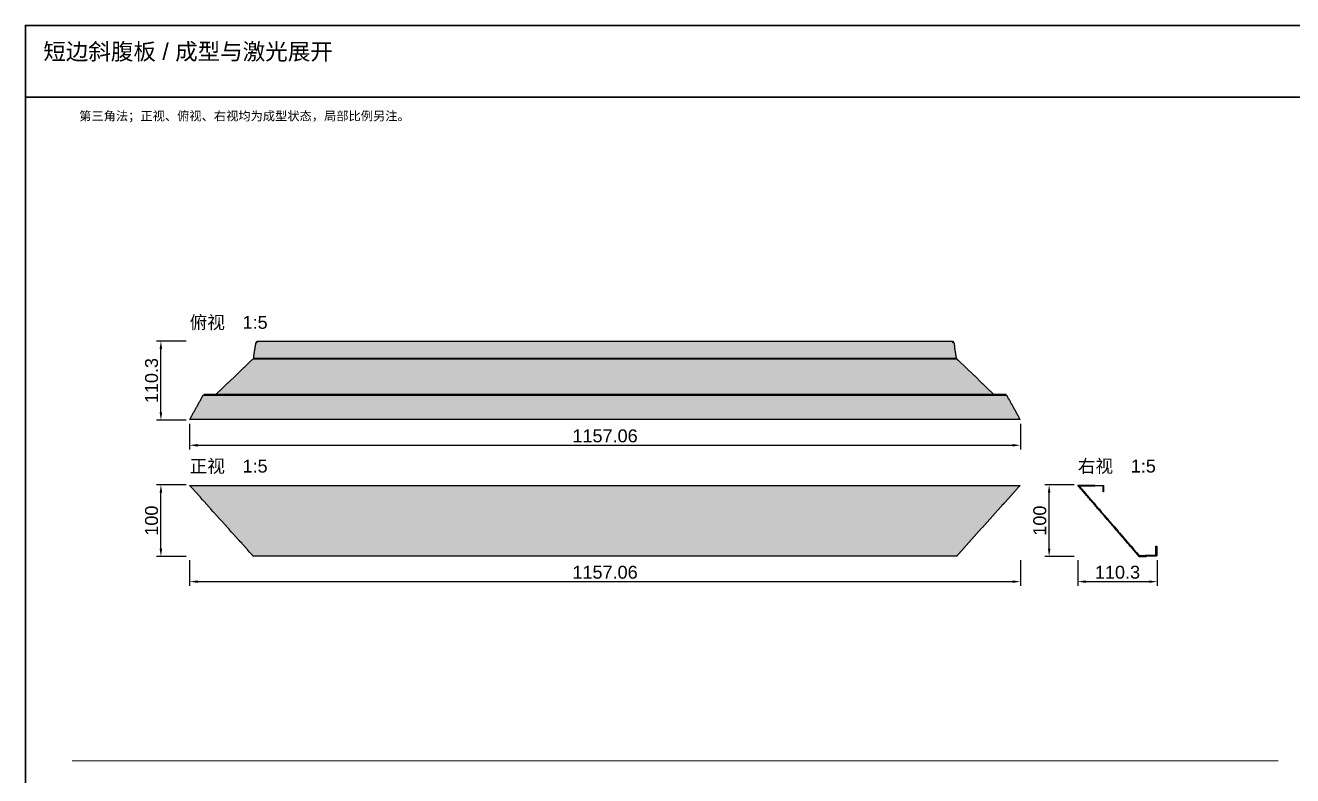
# Model space of a CAD drawing. Header units: millimetres. Extents: x 5 to 252589, y 5 to 415.
# Drawn here: x 96005 to 96358, y 205.9 to 415 of the extents above; entities that cross this region are included whole.
import ezdxf

# ---------------------------------------------------------------- set-up
doc = ezdxf.new("R2010")
doc.units = ezdxf.units.MM
for name, color, linetype, lineweight in [('DIM', 7, 'Continuous', 13), ('FRAME', 7, 'Continuous', 35), ('HATCH', 8, 'Continuous', 9), ('NOTE', 7, 'Continuous', 18), ('OUTLINE', 7, 'Continuous', 25)]:
    doc.layers.add(name, color=color, linetype=linetype, lineweight=lineweight)
doc.styles.add('CN', font='Arial Unicode.ttf')
doc.dimstyles.new('V5', dxfattribs={"dimtxt": 3.6, "dimasz": 2.2, "dimexe": 1.2, "dimexo": 1, "dimgap": 0.8, "dimtad": 1, "dimlfac": 5, "dimdsep": 46, "dimtxsty": 'CN', "dimcen": 2.5, "dimclrd": 7, "dimclre": 7, "dimclrt": 7, "dimazin": 3, "dimtfac": 1, "dimtmove": 0, "dimatfit": 3})

msp = doc.modelspace()

# ---------------------------------------------------------------- hatches: boundary and pattern name
at = {"layer": 'HATCH', "true_color": 0x627d89}
for points in [[(96068.59749, 322.13667), (96068.59749, 322.55333), (96068.68082, 322.63667), (96068.68082, 323.13667), (96068.76416, 323.22), (96068.76416, 323.72), (96068.84749, 323.80333), (96068.84749, 324.30333), (96068.93082, 324.38667), (96068.93082, 324.80333), (96069.01416, 324.88667), (96069.01416, 325.38667), (96069.09749, 325.47), (96069.09749, 325.97), (96069.18082, 326.05333), (96069.18082, 326.55333), (96069.26416, 326.63667), (96069.51416, 326.63667), (96069.59749, 326.72), (96069.59749, 326.97), (96263.26416, 326.97), (96263.26416, 326.72), (96263.34749, 326.63667), (96263.59749, 326.63667), (96263.59749, 326.55333), (96263.68082, 326.47), (96263.68082, 325.97), (96263.76416, 325.88667), (96263.76416, 325.47), (96263.84749, 325.38667), (96263.84749, 324.88667), (96263.93082, 324.80333), (96263.93082, 324.30333), (96264.01416, 324.22), (96264.01416, 323.80333), (96264.09749, 323.72), (96264.09749, 323.22), (96264.18082, 323.13667), (96264.18082, 322.63667), (96264.26416, 322.55333), (96264.26416, 322.13667)], [(96050.76416, 305.13667), (96050.84749, 305.22), (96050.93082, 305.47), (96051.09749, 305.63667), (96051.09749, 305.72), (96051.18082, 305.80333), (96051.18082, 305.88667), (96051.26416, 305.97), (96051.26416, 306.05333), (96051.34749, 306.13667), (96051.43082, 306.38667), (96051.59749, 306.55333), (96051.59749, 306.63667), (96051.68082, 306.72), (96051.68082, 306.80333), (96051.76416, 306.88667), (96051.84749, 307.13667), (96052.01416, 307.30333), (96052.01416, 307.38667), (96052.09749, 307.47), (96052.09749, 307.55333), (96052.18082, 307.63667), (96052.26416, 307.88667), (96052.43082, 308.05333), (96052.43082, 308.13667), (96052.51416, 308.22), (96052.51416, 308.30333), (96052.59749, 308.38667), (96052.68082, 308.63667), (96052.84749, 308.80333), (96052.84749, 308.88667), (96052.93082, 308.97), (96052.93082, 309.05333), (96053.01416, 309.13667), (96053.01416, 309.22), (96053.09749, 309.30333), (96053.18082, 309.55333), (96053.34749, 309.72), (96053.34749, 309.80333), (96053.43082, 309.88667), (96053.43082, 309.97), (96053.51416, 310.05333), (96053.59749, 310.30333), (96053.76416, 310.47), (96053.76416, 310.55333), (96053.84749, 310.63667), (96053.84749, 310.72), (96053.93082, 310.80333), (96054.01416, 311.05333), (96054.18082, 311.22), (96054.18082, 311.30333), (96054.26416, 311.38667), (96054.26416, 311.47), (96054.34749, 311.55333), (96054.43082, 311.80333), (96054.59749, 311.97), (96278.26416, 311.97), (96278.43082, 311.80333), (96278.43082, 311.72), (96278.51416, 311.63667), (96278.51416, 311.55333), (96278.59749, 311.47), (96278.59749, 311.38667), (96278.68082, 311.30333), (96278.76416, 311.05333), (96278.93082, 310.88667), (96278.93082, 310.80333), (96279.01416, 310.72), (96279.01416, 310.63667), (96279.09749, 310.55333), (96279.18082, 310.30333), (96279.34749, 310.13667), (96279.34749, 310.05333), (96279.43082, 309.97), (96279.43082, 309.88667), (96279.51416, 309.80333), (96279.59749, 309.55333), (96279.76416, 309.38667), (96279.76416, 309.30333), (96279.84749, 309.22), (96279.84749, 309.13667), (96279.93082, 309.05333), (96280.01416, 308.80333), (96280.18082, 308.63667), (96280.18082, 308.55333), (96280.26416, 308.47), (96280.26416, 308.38667), (96280.34749, 308.30333), (96280.43082, 308.05333), (96280.59749, 307.88667), (96280.59749, 307.80333), (96280.68082, 307.72), (96280.68082, 307.63667), (96280.76416, 307.55333), (96280.76416, 307.47), (96280.84749, 307.38667), (96280.93082, 307.13667), (96281.09749, 306.97), (96281.09749, 306.88667), (96281.18082, 306.80333), (96281.18082, 306.72), (96281.26416, 306.63667), (96281.34749, 306.38667), (96281.51416, 306.22), (96281.51416, 306.13667), (96281.59749, 306.05333), (96281.59749, 305.97), (96281.68082, 305.88667), (96281.76416, 305.63667), (96281.93082, 305.47), (96281.93082, 305.38667), (96282.09749, 305.13667)]]:
    msp.add_hatch(color=145, dxfattribs=at).paths.add_polyline_path(points)
at = {"layer": 'HATCH', "true_color": 0x58707b}
for points in [[(96069.26416, 326.72), (96069.34749, 326.80333), (96069.43082, 326.80333), (96069.43082, 326.72)], [(96263.34749, 326.72), (96263.43082, 326.80333), (96263.51416, 326.80333), (96263.59749, 326.72)], [(96054.68082, 312.13667), (96058.09749, 312.13667), (96059.18082, 313.22), (96059.26416, 313.22), (96061.43082, 315.38667), (96061.51416, 315.38667), (96063.68082, 317.55333), (96063.76416, 317.55333), (96065.84749, 319.63667), (96065.93082, 319.63667), (96068.09749, 321.80333), (96068.18082, 321.80333), (96068.43082, 322.05333), (96264.43082, 322.05333), (96264.76416, 321.72), (96264.84749, 321.72), (96267.01416, 319.55333), (96267.09749, 319.55333), (96269.26416, 317.38667), (96269.34749, 317.38667), (96271.51416, 315.22), (96271.59749, 315.22), (96273.68082, 313.13667), (96273.76416, 313.13667), (96274.76416, 312.13667), (96278.18082, 312.13667)], [(96050.84749, 286.63667), (96050.84749, 286.72), (96282.01416, 286.72), (96282.01416, 286.63667), (96280.51416, 285.05333), (96280.51416, 284.97), (96279.84749, 284.30333), (96279.84749, 284.22), (96279.09749, 283.47), (96279.09749, 283.38667), (96277.59749, 281.80333), (96277.59749, 281.72), (96276.93082, 281.05333), (96276.93082, 280.97), (96276.18082, 280.22), (96276.18082, 280.13667), (96274.68082, 278.55333), (96274.68082, 278.47), (96274.01416, 277.80333), (96274.01416, 277.72), (96272.51416, 276.13667), (96272.51416, 276.05333), (96271.84749, 275.38667), (96271.84749, 275.30333), (96271.09749, 274.55333), (96271.09749, 274.47), (96269.59749, 272.88667), (96269.59749, 272.80333), (96268.93082, 272.13667), (96268.93082, 272.05333), (96268.18082, 271.30333), (96268.18082, 271.22), (96267.43082, 270.47), (96267.43082, 270.38667), (96266.68082, 269.63667), (96266.68082, 269.55333), (96266.01416, 268.88667), (96266.01416, 268.80333), (96265.26416, 268.05333), (96265.26416, 267.97), (96264.51416, 267.22), (96264.51416, 267.13667), (96264.43082, 267.05333), (96068.43082, 267.05333), (96068.26416, 267.22), (96068.26416, 267.30333), (96067.51416, 268.05333), (96067.51416, 268.13667), (96066.84749, 268.80333), (96066.84749, 268.88667), (96066.09749, 269.63667), (96066.09749, 269.72), (96065.34749, 270.47), (96065.34749, 270.55333), (96064.68082, 271.22), (96064.68082, 271.30333), (96063.93082, 272.05333), (96063.93082, 272.13667), (96062.43082, 273.72), (96062.43082, 273.80333), (96061.76416, 274.47), (96061.76416, 274.55333), (96061.01416, 275.30333), (96061.01416, 275.38667), (96059.51416, 276.97), (96059.51416, 277.05333), (96058.84749, 277.72), (96058.84749, 277.80333), (96057.34749, 279.38667), (96057.34749, 279.47), (96056.68082, 280.13667), (96056.68082, 280.22), (96055.93082, 280.97), (96055.93082, 281.05333), (96054.43082, 282.63667), (96054.43082, 282.72), (96053.76416, 283.38667), (96053.76416, 283.47), (96053.01416, 284.22), (96053.01416, 284.30333), (96052.26416, 285.05333), (96052.26416, 285.13667), (96051.51416, 285.88667), (96051.51416, 285.97)], [(96305.17584, 284.97), (96305.17584, 286.63667), (96305.25918, 286.72), (96305.34251, 286.72), (96305.34251, 284.97)], [(96320.17584, 267.13667), (96319.92584, 267.30333), (96319.92584, 269.88667), (96320.17584, 269.88667)]]:
    msp.add_hatch(color=147, dxfattribs=at).paths.add_polyline_path(points)
at = {"layer": 'HATCH', "true_color": 0x5b747e}
for points in [[(96263.34749, 326.80333), (96263.34749, 326.97), (96263.43082, 326.88667)], [(96299.09251, 286.63667), (96302.92584, 286.63667), (96303.00918, 286.72), (96305.09251, 286.72), (96305.00918, 286.63667)], [(96315.25918, 267.05333), (96316.84251, 267.05333), (96316.92584, 267.13667), (96319.59251, 267.13667), (96319.67584, 267.22), (96319.84251, 267.22), (96320.00918, 267.05333), (96320.09251, 267.13667), (96320.17584, 267.05333), (96320.09251, 267.13667), (96320.00918, 267.05333)]]:
    msp.add_hatch(color=147, dxfattribs=at).paths.add_polyline_path(points)
at = {"layer": 'HATCH', "true_color": 0x58707b}
h = msp.add_hatch(color=147, dxfattribs=at)
h.paths.add_polyline_path([(96317.25918, 266.97), (96315.17584, 266.97), (96315.09251, 267.05333), (96315.09251, 267.13667), (96314.59251, 267.63667), (96314.59251, 267.72), (96314.00918, 268.30333), (96314.00918, 268.38667), (96313.59251, 268.80333), (96313.59251, 268.88667), (96313.09251, 269.38667), (96313.09251, 269.47), (96312.59251, 269.97), (96312.59251, 270.05333), (96312.50918, 270.13667), (96312.42584, 270.13667), (96312.42584, 270.22), (96312.09251, 270.55333), (96312.09251, 270.63667), (96312.00918, 270.72), (96311.92584, 270.72), (96311.92584, 270.80333), (96311.59251, 271.13667), (96311.59251, 271.22), (96311.50918, 271.30333), (96311.42584, 271.30333), (96311.42584, 271.38667), (96311.09251, 271.72), (96311.09251, 271.80333), (96310.84251, 271.97), (96310.84251, 272.05333), (96310.59251, 272.30333), (96310.59251, 272.38667), (96310.42584, 272.55333), (96310.34251, 272.55333), (96310.34251, 272.63667), (96310.09251, 272.88667), (96310.09251, 272.97), (96309.92584, 273.13667), (96309.84251, 273.13667), (96309.84251, 273.22), (96309.59251, 273.47), (96309.59251, 273.55333), (96309.42584, 273.72), (96309.34251, 273.72), (96309.25918, 273.80333), (96309.25918, 273.88667), (96309.09251, 274.05333), (96309.09251, 274.13667), (96308.92584, 274.30333), (96308.84251, 274.30333), (96308.75918, 274.38667), (96308.75918, 274.47), (96308.59251, 274.63667), (96308.59251, 274.72), (96308.42584, 274.88667), (96308.34251, 274.88667), (96308.25918, 274.97), (96308.25918, 275.05333), (96308.09251, 275.22), (96308.09251, 275.30333), (96307.84251, 275.55333), (96307.75918, 275.55333), (96307.75918, 275.63667), (96307.59251, 275.80333), (96307.59251, 275.88667), (96307.34251, 276.13667), (96307.25918, 276.13667), (96307.17584, 276.22), (96307.09251, 276.47), (96306.84251, 276.72), (96306.75918, 276.72), (96306.67584, 276.80333), (96306.59251, 277.05333), (96306.34251, 277.30333), (96306.25918, 277.30333), (96306.09251, 277.47), (96306.09251, 277.63667), (96305.84251, 277.88667), (96305.75918, 277.88667), (96305.59251, 278.05333), (96305.59251, 278.22), (96305.34251, 278.47), (96305.25918, 278.47), (96305.09251, 278.63667), (96305.09251, 278.80333), (96304.75918, 279.13667), (96304.67584, 279.13667), (96304.50918, 279.30333), (96304.59251, 279.38667), (96304.25918, 279.72), (96304.17584, 279.72), (96304.09251, 279.80333), (96304.09251, 279.97), (96303.75918, 280.30333), (96303.67584, 280.30333), (96303.59251, 280.38667), (96303.59251, 280.55333), (96303.25918, 280.88667), (96303.17584, 280.88667), (96302.92584, 281.13667), (96303.00918, 281.22), (96302.42584, 281.72), (96302.50918, 281.80333), (96302.17584, 282.13667), (96302.09251, 282.13667), (96301.92584, 282.30333), (96302.00918, 282.38667), (96301.67584, 282.72), (96301.59251, 282.72), (96301.34251, 282.97), (96301.42584, 283.05333), (96300.84251, 283.55333), (96300.92584, 283.63667), (96300.34251, 284.13667), (96300.42584, 284.22), (96300.17584, 284.47), (96300.09251, 284.47), (96299.75918, 284.80333), (96299.84251, 284.88667), (96299.67584, 285.05333), (96299.59251, 285.05333), (96299.25918, 285.38667), (96299.34251, 285.47), (96299.09251, 285.72), (96299.00918, 285.72), (96298.75918, 285.97), (96298.84251, 286.05333), (96298.25918, 286.55333), (96298.34251, 286.63667), (96298.17584, 286.80333), (96298.34251, 286.63667), (96298.42584, 286.72), (96302.92584, 286.72), (96299.09251, 286.72), (96299.00918, 286.63667), (96298.67584, 286.63667), (96298.59251, 286.55333), (96298.92584, 286.22), (96298.92584, 286.13667), (96299.42584, 285.63667), (96299.42584, 285.55333), (96299.92584, 285.05333), (96299.92584, 284.97), (96300.50918, 284.38667), (96300.50918, 284.30333), (96301.00918, 283.80333), (96301.00918, 283.72), (96301.50918, 283.22), (96301.50918, 283.13667), (96302.09251, 282.55333), (96302.09251, 282.47), (96302.59251, 281.97), (96302.59251, 281.88667), (96303.09251, 281.38667), (96303.09251, 281.30333), (96303.67584, 280.72), (96303.67584, 280.63667), (96304.17584, 280.13667), (96304.17584, 280.05333), (96304.67584, 279.55333), (96304.67584, 279.47), (96305.25918, 278.88667), (96305.25918, 278.80333), (96305.75918, 278.30333), (96305.75918, 278.22), (96306.25918, 277.72), (96306.25918, 277.63667), (96306.84251, 277.05333), (96306.84251, 276.97), (96307.34251, 276.47), (96307.34251, 276.38667), (96307.84251, 275.88667), (96307.84251, 275.80333), (96308.42584, 275.22), (96308.42584, 275.13667), (96308.92584, 274.63667), (96308.92584, 274.55333), (96309.42584, 274.05333), (96309.42584, 273.97), (96310.00918, 273.38667), (96310.00918, 273.30333), (96310.50918, 272.80333), (96310.50918, 272.72), (96311.00918, 272.22), (96311.00918, 272.13667), (96311.59251, 271.55333), (96311.59251, 271.47), (96312.09251, 270.97), (96312.09251, 270.88667), (96312.59251, 270.38667), (96312.59251, 270.30333), (96313.17584, 269.72), (96313.17584, 269.63667), (96313.67584, 269.13667), (96313.67584, 269.05333), (96314.17584, 268.55333), (96314.17584, 268.47), (96314.75918, 267.88667), (96314.75918, 267.80333), (96315.25918, 267.30333), (96315.25918, 267.13667), (96315.17584, 267.05333), (96315.25918, 266.97)])
h.paths.add_polyline_path([(96298.50918, 286.63667), (96298.59251, 286.55333), (96298.67584, 286.63667), (96298.59251, 286.72)], flags=0)
h.paths.add_polyline_path([(96298.25918, 286.55333), (96298.34251, 286.47), (96298.42584, 286.55333), (96298.34251, 286.63667)], flags=0)
h.paths.add_polyline_path([(96298.34251, 286.47), (96298.42584, 286.38667), (96298.50918, 286.47), (96298.42584, 286.55333)], flags=0)
h.paths.add_polyline_path([(96298.42584, 286.38667), (96298.50918, 286.30333), (96298.59251, 286.38667), (96298.50918, 286.47)], flags=0)
h.paths.add_polyline_path([(96298.75918, 285.97), (96298.84251, 285.88667), (96298.92584, 285.97), (96298.84251, 286.05333)], flags=0)
h.paths.add_polyline_path([(96298.84251, 285.88667), (96298.92584, 285.80333), (96299.00918, 285.88667), (96298.92584, 285.97)], flags=0)
h.paths.add_polyline_path([(96298.92584, 285.80333), (96299.00918, 285.72), (96299.09251, 285.80333), (96299.00918, 285.88667)], flags=0)
h.paths.add_polyline_path([(96299.25918, 285.38667), (96299.34251, 285.30333), (96299.42584, 285.38667), (96299.34251, 285.47)], flags=0)
h.paths.add_polyline_path([(96299.34251, 285.30333), (96299.42584, 285.22), (96299.50918, 285.30333), (96299.42584, 285.38667)], flags=0)
h.paths.add_polyline_path([(96299.42584, 285.22), (96299.50918, 285.13667), (96299.59251, 285.22), (96299.50918, 285.30333)], flags=0)
h.paths.add_polyline_path([(96299.75918, 284.80333), (96299.84251, 284.72), (96299.92584, 284.80333), (96299.84251, 284.88667)], flags=0)
h.paths.add_polyline_path([(96299.84251, 284.72), (96299.92584, 284.63667), (96300.00918, 284.72), (96299.92584, 284.80333)], flags=0)
h.paths.add_polyline_path([(96299.92584, 284.63667), (96300.00918, 284.55333), (96300.09251, 284.63667), (96300.00918, 284.72)], flags=0)
h.paths.add_polyline_path([(96300.34251, 284.13667), (96300.42584, 284.05333), (96300.50918, 284.13667), (96300.42584, 284.22)], flags=0)
h.paths.add_polyline_path([(96300.42584, 284.05333), (96300.50918, 283.97), (96300.59251, 284.05333), (96300.50918, 284.13667)], flags=0)
h.paths.add_polyline_path([(96300.84251, 283.55333), (96300.92584, 283.47), (96301.00918, 283.55333), (96300.92584, 283.63667)], flags=0)
h.paths.add_polyline_path([(96300.92584, 283.47), (96301.00918, 283.38667), (96301.09251, 283.47), (96301.00918, 283.55333)], flags=0)
h.paths.add_polyline_path([(96301.34251, 282.97), (96301.42584, 282.88667), (96301.50918, 282.97), (96301.42584, 283.05333)], flags=0)
h.paths.add_polyline_path([(96301.42584, 282.88667), (96301.50918, 282.80333), (96301.59251, 282.88667), (96301.50918, 282.97)], flags=0)
h.paths.add_polyline_path([(96301.92584, 282.30333), (96302.00918, 282.22), (96302.09251, 282.30333), (96302.00918, 282.38667)], flags=0)
h.paths.add_polyline_path([(96302.42584, 281.72), (96302.50918, 281.63667), (96302.59251, 281.72), (96302.50918, 281.80333)], flags=0)
h.paths.add_polyline_path([(96302.92584, 281.13667), (96303.00918, 281.05333), (96303.09251, 281.13667), (96303.00918, 281.22)], flags=0)
at = {"layer": 'HATCH', "true_color": 0x5d7782}
msp.add_hatch(color=155, dxfattribs=at).paths.add_polyline_path([(96298.25918, 286.88667), (96300.00918, 286.88667), (96300.09251, 286.80333), (96300.34251, 286.80333), (96300.42584, 286.88667), (96300.92584, 286.88667), (96301.00918, 286.80333), (96302.75918, 286.80333), (96298.34251, 286.80333)])
at = {"layer": 'HATCH', "true_color": 0x566d77}
msp.add_hatch(color=147, dxfattribs=at).paths.add_polyline_path([(96315.34251, 267.13667), (96315.34251, 267.22), (96319.59251, 267.22), (96316.92584, 267.22), (96316.84251, 267.13667)])

# ---------------------------------------------------------------- linework, layer by layer
at = {"layer": 'DIM'}
msp.add_line((96018, 210), (96354, 210), dxfattribs=at)
at = {"layer": 'FRAME'}
msp.add_line((96005, 395), (96589, 395), dxfattribs=at)
msp.add_lwpolyline([(96005, 5), (96589, 5), (96589, 415), (96005, 415)], close=True, dxfattribs=at)
at = {"layer": 'OUTLINE', "color": 139, "true_color": 0x42544a}
for points in [[(96068.59749, 322.13667), (96068.59749, 322.55333), (96068.68082, 322.63667), (96068.68082, 323.13667), (96068.76416, 323.22), (96068.76416, 323.72), (96068.84749, 323.80333), (96068.84749, 324.30333), (96068.93082, 324.38667), (96068.93082, 324.80333), (96069.01416, 324.88667), (96069.01416, 325.38667), (96069.09749, 325.47), (96069.09749, 325.97), (96069.18082, 326.05333), (96069.18082, 326.55333), (96069.26416, 326.63667), (96069.51416, 326.63667), (96069.59749, 326.72), (96069.59749, 326.97), (96263.26416, 326.97), (96263.26416, 326.72), (96263.34749, 326.63667), (96263.59749, 326.63667), (96263.59749, 326.55333), (96263.68082, 326.47), (96263.68082, 325.97), (96263.76416, 325.88667), (96263.76416, 325.47), (96263.84749, 325.38667), (96263.84749, 324.88667), (96263.93082, 324.80333), (96263.93082, 324.30333), (96264.01416, 324.22), (96264.01416, 323.80333), (96264.09749, 323.72), (96264.09749, 323.22), (96264.18082, 323.13667), (96264.18082, 322.63667), (96264.26416, 322.55333), (96264.26416, 322.13667)], [(96069.26416, 326.72), (96069.34749, 326.80333), (96069.43082, 326.80333), (96069.43082, 326.72)], [(96263.34749, 326.80333), (96263.34749, 326.97), (96263.43082, 326.88667)], [(96263.34749, 326.72), (96263.43082, 326.80333), (96263.51416, 326.80333), (96263.59749, 326.72)], [(96054.68082, 312.13667), (96058.09749, 312.13667), (96059.18082, 313.22), (96059.26416, 313.22), (96061.43082, 315.38667), (96061.51416, 315.38667), (96063.68082, 317.55333), (96063.76416, 317.55333), (96065.84749, 319.63667), (96065.93082, 319.63667), (96068.09749, 321.80333), (96068.18082, 321.80333), (96068.43082, 322.05333), (96264.43082, 322.05333), (96264.76416, 321.72), (96264.84749, 321.72), (96267.01416, 319.55333), (96267.09749, 319.55333), (96269.26416, 317.38667), (96269.34749, 317.38667), (96271.51416, 315.22), (96271.59749, 315.22), (96273.68082, 313.13667), (96273.76416, 313.13667), (96274.76416, 312.13667), (96278.18082, 312.13667)], [(96050.76416, 305.13667), (96050.84749, 305.22), (96050.93082, 305.47), (96051.09749, 305.63667), (96051.09749, 305.72), (96051.18082, 305.80333), (96051.18082, 305.88667), (96051.26416, 305.97), (96051.26416, 306.05333), (96051.34749, 306.13667), (96051.43082, 306.38667), (96051.59749, 306.55333), (96051.59749, 306.63667), (96051.68082, 306.72), (96051.68082, 306.80333), (96051.76416, 306.88667), (96051.84749, 307.13667), (96052.01416, 307.30333), (96052.01416, 307.38667), (96052.09749, 307.47), (96052.09749, 307.55333), (96052.18082, 307.63667), (96052.26416, 307.88667), (96052.43082, 308.05333), (96052.43082, 308.13667), (96052.51416, 308.22), (96052.51416, 308.30333), (96052.59749, 308.38667), (96052.68082, 308.63667), (96052.84749, 308.80333), (96052.84749, 308.88667), (96052.93082, 308.97), (96052.93082, 309.05333), (96053.01416, 309.13667), (96053.01416, 309.22), (96053.09749, 309.30333), (96053.18082, 309.55333), (96053.34749, 309.72), (96053.34749, 309.80333), (96053.43082, 309.88667), (96053.43082, 309.97), (96053.51416, 310.05333), (96053.59749, 310.30333), (96053.76416, 310.47), (96053.76416, 310.55333), (96053.84749, 310.63667), (96053.84749, 310.72), (96053.93082, 310.80333), (96054.01416, 311.05333), (96054.18082, 311.22), (96054.18082, 311.30333), (96054.26416, 311.38667), (96054.26416, 311.47), (96054.34749, 311.55333), (96054.43082, 311.80333), (96054.59749, 311.97), (96278.26416, 311.97), (96278.43082, 311.80333), (96278.43082, 311.72), (96278.51416, 311.63667), (96278.51416, 311.55333), (96278.59749, 311.47), (96278.59749, 311.38667), (96278.68082, 311.30333), (96278.76416, 311.05333), (96278.93082, 310.88667), (96278.93082, 310.80333), (96279.01416, 310.72), (96279.01416, 310.63667), (96279.09749, 310.55333), (96279.18082, 310.30333), (96279.34749, 310.13667), (96279.34749, 310.05333), (96279.43082, 309.97), (96279.43082, 309.88667), (96279.51416, 309.80333), (96279.59749, 309.55333), (96279.76416, 309.38667), (96279.76416, 309.30333), (96279.84749, 309.22), (96279.84749, 309.13667), (96279.93082, 309.05333), (96280.01416, 308.80333), (96280.18082, 308.63667), (96280.18082, 308.55333), (96280.26416, 308.47), (96280.26416, 308.38667), (96280.34749, 308.30333), (96280.43082, 308.05333), (96280.59749, 307.88667), (96280.59749, 307.80333), (96280.68082, 307.72), (96280.68082, 307.63667), (96280.76416, 307.55333), (96280.76416, 307.47), (96280.84749, 307.38667), (96280.93082, 307.13667), (96281.09749, 306.97), (96281.09749, 306.88667), (96281.18082, 306.80333), (96281.18082, 306.72), (96281.26416, 306.63667), (96281.34749, 306.38667), (96281.51416, 306.22), (96281.51416, 306.13667), (96281.59749, 306.05333), (96281.59749, 305.97), (96281.68082, 305.88667), (96281.76416, 305.63667), (96281.93082, 305.47), (96281.93082, 305.38667), (96282.09749, 305.13667)], [(96050.84749, 286.63667), (96050.84749, 286.72), (96282.01416, 286.72), (96282.01416, 286.63667), (96280.51416, 285.05333), (96280.51416, 284.97), (96279.84749, 284.30333), (96279.84749, 284.22), (96279.09749, 283.47), (96279.09749, 283.38667), (96277.59749, 281.80333), (96277.59749, 281.72), (96276.93082, 281.05333), (96276.93082, 280.97), (96276.18082, 280.22), (96276.18082, 280.13667), (96274.68082, 278.55333), (96274.68082, 278.47), (96274.01416, 277.80333), (96274.01416, 277.72), (96272.51416, 276.13667), (96272.51416, 276.05333), (96271.84749, 275.38667), (96271.84749, 275.30333), (96271.09749, 274.55333), (96271.09749, 274.47), (96269.59749, 272.88667), (96269.59749, 272.80333), (96268.93082, 272.13667), (96268.93082, 272.05333), (96268.18082, 271.30333), (96268.18082, 271.22), (96267.43082, 270.47), (96267.43082, 270.38667), (96266.68082, 269.63667), (96266.68082, 269.55333), (96266.01416, 268.88667), (96266.01416, 268.80333), (96265.26416, 268.05333), (96265.26416, 267.97), (96264.51416, 267.22), (96264.51416, 267.13667), (96264.43082, 267.05333), (96068.43082, 267.05333), (96068.26416, 267.22), (96068.26416, 267.30333), (96067.51416, 268.05333), (96067.51416, 268.13667), (96066.84749, 268.80333), (96066.84749, 268.88667), (96066.09749, 269.63667), (96066.09749, 269.72), (96065.34749, 270.47), (96065.34749, 270.55333), (96064.68082, 271.22), (96064.68082, 271.30333), (96063.93082, 272.05333), (96063.93082, 272.13667), (96062.43082, 273.72), (96062.43082, 273.80333), (96061.76416, 274.47), (96061.76416, 274.55333), (96061.01416, 275.30333), (96061.01416, 275.38667), (96059.51416, 276.97), (96059.51416, 277.05333), (96058.84749, 277.72), (96058.84749, 277.80333), (96057.34749, 279.38667), (96057.34749, 279.47), (96056.68082, 280.13667), (96056.68082, 280.22), (96055.93082, 280.97), (96055.93082, 281.05333), (96054.43082, 282.63667), (96054.43082, 282.72), (96053.76416, 283.38667), (96053.76416, 283.47), (96053.01416, 284.22), (96053.01416, 284.30333), (96052.26416, 285.05333), (96052.26416, 285.13667), (96051.51416, 285.88667), (96051.51416, 285.97)], [(96317.25918, 266.97), (96315.17584, 266.97), (96315.09251, 267.05333), (96315.09251, 267.13667), (96314.59251, 267.63667), (96314.59251, 267.72), (96314.00918, 268.30333), (96314.00918, 268.38667), (96313.59251, 268.80333), (96313.59251, 268.88667), (96313.09251, 269.38667), (96313.09251, 269.47), (96312.59251, 269.97), (96312.59251, 270.05333), (96312.50918, 270.13667), (96312.42584, 270.13667), (96312.42584, 270.22), (96312.09251, 270.55333), (96312.09251, 270.63667), (96312.00918, 270.72), (96311.92584, 270.72), (96311.92584, 270.80333), (96311.59251, 271.13667), (96311.59251, 271.22), (96311.50918, 271.30333), (96311.42584, 271.30333), (96311.42584, 271.38667), (96311.09251, 271.72), (96311.09251, 271.80333), (96310.84251, 271.97), (96310.84251, 272.05333), (96310.59251, 272.30333), (96310.59251, 272.38667), (96310.42584, 272.55333), (96310.34251, 272.55333), (96310.34251, 272.63667), (96310.09251, 272.88667), (96310.09251, 272.97), (96309.92584, 273.13667), (96309.84251, 273.13667), (96309.84251, 273.22), (96309.59251, 273.47), (96309.59251, 273.55333), (96309.42584, 273.72), (96309.34251, 273.72), (96309.25918, 273.80333), (96309.25918, 273.88667), (96309.09251, 274.05333), (96309.09251, 274.13667), (96308.92584, 274.30333), (96308.84251, 274.30333), (96308.75918, 274.38667), (96308.75918, 274.47), (96308.59251, 274.63667), (96308.59251, 274.72), (96308.42584, 274.88667), (96308.34251, 274.88667), (96308.25918, 274.97), (96308.25918, 275.05333), (96308.09251, 275.22), (96308.09251, 275.30333), (96307.84251, 275.55333), (96307.75918, 275.55333), (96307.75918, 275.63667), (96307.59251, 275.80333), (96307.59251, 275.88667), (96307.34251, 276.13667), (96307.25918, 276.13667), (96307.17584, 276.22), (96307.09251, 276.47), (96306.84251, 276.72), (96306.75918, 276.72), (96306.67584, 276.80333), (96306.59251, 277.05333), (96306.34251, 277.30333), (96306.25918, 277.30333), (96306.09251, 277.47), (96306.09251, 277.63667), (96305.84251, 277.88667), (96305.75918, 277.88667), (96305.59251, 278.05333), (96305.59251, 278.22), (96305.34251, 278.47), (96305.25918, 278.47), (96305.09251, 278.63667), (96305.09251, 278.80333), (96304.75918, 279.13667), (96304.67584, 279.13667), (96304.50918, 279.30333), (96304.59251, 279.38667), (96304.25918, 279.72), (96304.17584, 279.72), (96304.09251, 279.80333), (96304.09251, 279.97), (96303.75918, 280.30333), (96303.67584, 280.30333), (96303.59251, 280.38667), (96303.59251, 280.55333), (96303.25918, 280.88667), (96303.17584, 280.88667), (96302.92584, 281.13667), (96303.00918, 281.22), (96302.42584, 281.72), (96302.50918, 281.80333), (96302.17584, 282.13667), (96302.09251, 282.13667), (96301.92584, 282.30333), (96302.00918, 282.38667), (96301.67584, 282.72), (96301.59251, 282.72), (96301.34251, 282.97), (96301.42584, 283.05333), (96300.84251, 283.55333), (96300.92584, 283.63667), (96300.34251, 284.13667), (96300.42584, 284.22), (96300.17584, 284.47), (96300.09251, 284.47), (96299.75918, 284.80333), (96299.84251, 284.88667), (96299.67584, 285.05333), (96299.59251, 285.05333), (96299.25918, 285.38667), (96299.34251, 285.47), (96299.09251, 285.72), (96299.00918, 285.72), (96298.75918, 285.97), (96298.84251, 286.05333), (96298.25918, 286.55333), (96298.34251, 286.63667), (96298.17584, 286.80333), (96298.34251, 286.63667), (96298.42584, 286.72), (96302.92584, 286.72), (96299.09251, 286.72), (96299.00918, 286.63667), (96298.67584, 286.63667), (96298.59251, 286.55333), (96298.92584, 286.22), (96298.92584, 286.13667), (96299.42584, 285.63667), (96299.42584, 285.55333), (96299.92584, 285.05333), (96299.92584, 284.97), (96300.50918, 284.38667), (96300.50918, 284.30333), (96301.00918, 283.80333), (96301.00918, 283.72), (96301.50918, 283.22), (96301.50918, 283.13667), (96302.09251, 282.55333), (96302.09251, 282.47), (96302.59251, 281.97), (96302.59251, 281.88667), (96303.09251, 281.38667), (96303.09251, 281.30333), (96303.67584, 280.72), (96303.67584, 280.63667), (96304.17584, 280.13667), (96304.17584, 280.05333), (96304.67584, 279.55333), (96304.67584, 279.47), (96305.25918, 278.88667), (96305.25918, 278.80333), (96305.75918, 278.30333), (96305.75918, 278.22), (96306.25918, 277.72), (96306.25918, 277.63667), (96306.84251, 277.05333), (96306.84251, 276.97), (96307.34251, 276.47), (96307.34251, 276.38667), (96307.84251, 275.88667), (96307.84251, 275.80333), (96308.42584, 275.22), (96308.42584, 275.13667), (96308.92584, 274.63667), (96308.92584, 274.55333), (96309.42584, 274.05333), (96309.42584, 273.97), (96310.00918, 273.38667), (96310.00918, 273.30333), (96310.50918, 272.80333), (96310.50918, 272.72), (96311.00918, 272.22), (96311.00918, 272.13667), (96311.59251, 271.55333), (96311.59251, 271.47), (96312.09251, 270.97), (96312.09251, 270.88667), (96312.59251, 270.38667), (96312.59251, 270.30333), (96313.17584, 269.72), (96313.17584, 269.63667), (96313.67584, 269.13667), (96313.67584, 269.05333), (96314.17584, 268.55333), (96314.17584, 268.47), (96314.75918, 267.88667), (96314.75918, 267.80333), (96315.25918, 267.30333), (96315.25918, 267.13667), (96315.17584, 267.05333), (96315.25918, 266.97)], [(96298.25918, 286.88667), (96300.00918, 286.88667), (96300.09251, 286.80333), (96300.34251, 286.80333), (96300.42584, 286.88667), (96300.92584, 286.88667), (96301.00918, 286.80333), (96302.75918, 286.80333), (96298.34251, 286.80333)], [(96298.25918, 286.55333), (96298.34251, 286.47), (96298.42584, 286.55333), (96298.34251, 286.63667)], [(96298.34251, 286.47), (96298.42584, 286.38667), (96298.50918, 286.47), (96298.42584, 286.55333)], [(96298.42584, 286.38667), (96298.50918, 286.30333), (96298.59251, 286.38667), (96298.50918, 286.47)], [(96298.50918, 286.63667), (96298.59251, 286.55333), (96298.67584, 286.63667), (96298.59251, 286.72)], [(96298.75918, 285.97), (96298.84251, 285.88667), (96298.92584, 285.97), (96298.84251, 286.05333)], [(96298.84251, 285.88667), (96298.92584, 285.80333), (96299.00918, 285.88667), (96298.92584, 285.97)], [(96299.09251, 286.63667), (96302.92584, 286.63667), (96303.00918, 286.72), (96305.09251, 286.72), (96305.00918, 286.63667)], [(96305.17584, 284.97), (96305.17584, 286.63667), (96305.25918, 286.72), (96305.34251, 286.72), (96305.34251, 284.97)], [(96298.92584, 285.80333), (96299.00918, 285.72), (96299.09251, 285.80333), (96299.00918, 285.88667)], [(96299.25918, 285.38667), (96299.34251, 285.30333), (96299.42584, 285.38667), (96299.34251, 285.47)], [(96299.34251, 285.30333), (96299.42584, 285.22), (96299.50918, 285.30333), (96299.42584, 285.38667)], [(96299.42584, 285.22), (96299.50918, 285.13667), (96299.59251, 285.22), (96299.50918, 285.30333)], [(96299.75918, 284.80333), (96299.84251, 284.72), (96299.92584, 284.80333), (96299.84251, 284.88667)], [(96299.84251, 284.72), (96299.92584, 284.63667), (96300.00918, 284.72), (96299.92584, 284.80333)], [(96299.92584, 284.63667), (96300.00918, 284.55333), (96300.09251, 284.63667), (96300.00918, 284.72)], [(96300.34251, 284.13667), (96300.42584, 284.05333), (96300.50918, 284.13667), (96300.42584, 284.22)], [(96300.42584, 284.05333), (96300.50918, 283.97), (96300.59251, 284.05333), (96300.50918, 284.13667)], [(96300.84251, 283.55333), (96300.92584, 283.47), (96301.00918, 283.55333), (96300.92584, 283.63667)], [(96300.92584, 283.47), (96301.00918, 283.38667), (96301.09251, 283.47), (96301.00918, 283.55333)], [(96301.34251, 282.97), (96301.42584, 282.88667), (96301.50918, 282.97), (96301.42584, 283.05333)], [(96301.42584, 282.88667), (96301.50918, 282.80333), (96301.59251, 282.88667), (96301.50918, 282.97)], [(96301.92584, 282.30333), (96302.00918, 282.22), (96302.09251, 282.30333), (96302.00918, 282.38667)], [(96302.42584, 281.72), (96302.50918, 281.63667), (96302.59251, 281.72), (96302.50918, 281.80333)], [(96302.92584, 281.13667), (96303.00918, 281.05333), (96303.09251, 281.13667), (96303.00918, 281.22)], [(96320.17584, 267.13667), (96319.92584, 267.30333), (96319.92584, 269.88667), (96320.17584, 269.88667)], [(96315.25918, 267.05333), (96316.84251, 267.05333), (96316.92584, 267.13667), (96319.59251, 267.13667), (96319.67584, 267.22), (96319.84251, 267.22), (96320.00918, 267.05333), (96320.09251, 267.13667), (96320.17584, 267.05333), (96320.09251, 267.13667), (96320.00918, 267.05333)], [(96315.34251, 267.13667), (96315.34251, 267.22), (96319.59251, 267.22), (96316.92584, 267.22), (96316.84251, 267.13667)]]:
    msp.add_lwpolyline(points, close=True, dxfattribs=at)

# ---------------------------------------------------------------- texts
at = {"layer": 'NOTE', "attachment_point": 1, "style": 'CN'}
for s, insert, char_height, width in [('短边斜腹板 / 成型与激光展开', (96010, 410), 4.6, 484), ('第三角法；正视、俯视、右视均为成型状态，局部比例另注。', (96020, 391), 2.5, 360), ('俯视\u30001:5', (96050.76416, 334.03), 3.6, 180), ('正视\u30001:5', (96050.76416, 293.97), 3.6, 180), ('右视\u30001:5', (96298.17584, 293.97), 3.6, 180)]:
    msp.add_mtext(s, dxfattribs=dict(at, insert=insert, char_height=char_height, width=width))

# ---------------------------------------------------------------- dimensions: what is measured, and where the dimension line sits
at = {"layer": 'DIM'}
for base, p1, p2 in [((96042.76416, 304.97), (96050.76416, 304.97), (96050.76416, 327.03)), ((96042.76416, 266.97), (96050.76416, 266.97), (96050.76416, 286.97)), ((96290.17584, 266.97), (96298.17584, 266.97), (96298.17584, 286.97))]:
    msp.add_linear_dim(base=base, p1=p1, p2=p2, angle=90, dimstyle='V5', dxfattribs=at).render()
for base, p1, p2 in [((96050.76416, 297.97), (96050.76416, 304.97), (96282.17584, 304.97)), ((96050.76416, 259.97), (96050.76416, 266.97), (96282.17584, 266.97)), ((96298.17584, 259.97), (96298.17584, 266.97), (96320.23584, 266.97))]:
    msp.add_linear_dim(base=base, p1=p1, p2=p2, dimstyle='V5', dxfattribs=at).render()

doc.saveas('drawing.dxf')
